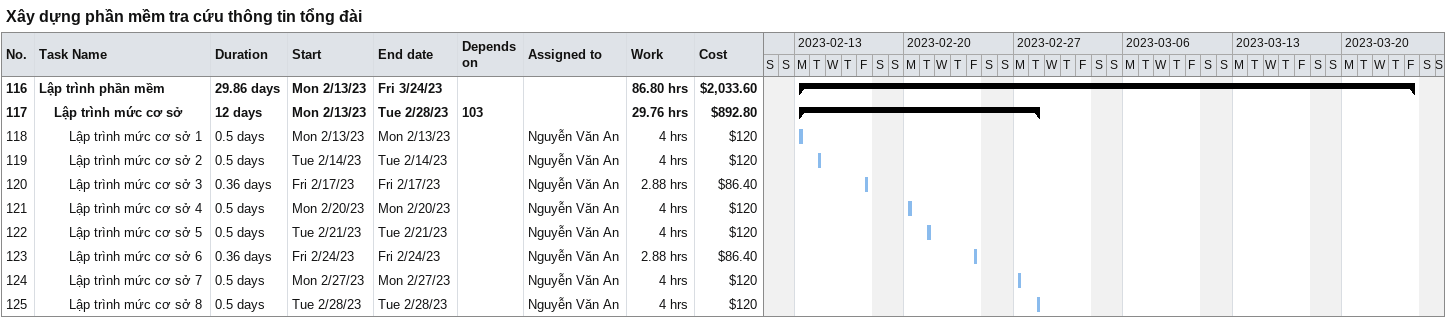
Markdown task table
Xây dựng phần mềm tra cứu thông tin tổng đài

| ID | Level | Task | Duration | Start | Finish | Predecessors | Resources | Work (h) | Cost ($) |
|---|---|---|---|---|---|---|---|---|---|
| 116 | 1 | **Lập trình phần mềm** | 29.86d | 2023-02-13 | 2023-03-24 |  |  | 86.80 | 2033.60 |
| 117 | 2 | **Lập trình mức cơ sở** | 12d | 2023-02-13 | 2023-02-28 | 103 |  | 29.76 | 892.80 |
| 118 | 3 | Lập trình mức cơ sở 1 | 0.5d | 2023-02-13 | 2023-02-13 |  | Nguyễn Văn An | 4 | 120 |
| 119 | 3 | Lập trình mức cơ sở 2 | 0.5d | 2023-02-14 | 2023-02-14 |  | Nguyễn Văn An | 4 | 120 |
| 120 | 3 | Lập trình mức cơ sở 3 | 0.36d | 2023-02-17 | 2023-02-17 |  | Nguyễn Văn An | 2.88 | 86.40 |
| 121 | 3 | Lập trình mức cơ sở 4 | 0.5d | 2023-02-20 | 2023-02-20 |  | Nguyễn Văn An | 4 | 120 |
| 122 | 3 | Lập trình mức cơ sở 5 | 0.5d | 2023-02-21 | 2023-02-21 |  | Nguyễn Văn An | 4 | 120 |
| 123 | 3 | Lập trình mức cơ sở 6 | 0.36d | 2023-02-24 | 2023-02-24 |  | Nguyễn Văn An | 2.88 | 86.40 |
| 124 | 3 | Lập trình mức cơ sở 7 | 0.5d | 2023-02-27 | 2023-02-27 |  | Nguyễn Văn An | 4 | 120 |
| 125 | 3 | Lập trình mức cơ sở 8 | 0.5d | 2023-02-28 | 2023-02-28 |  | Nguyễn Văn An | 4 | 120 |
